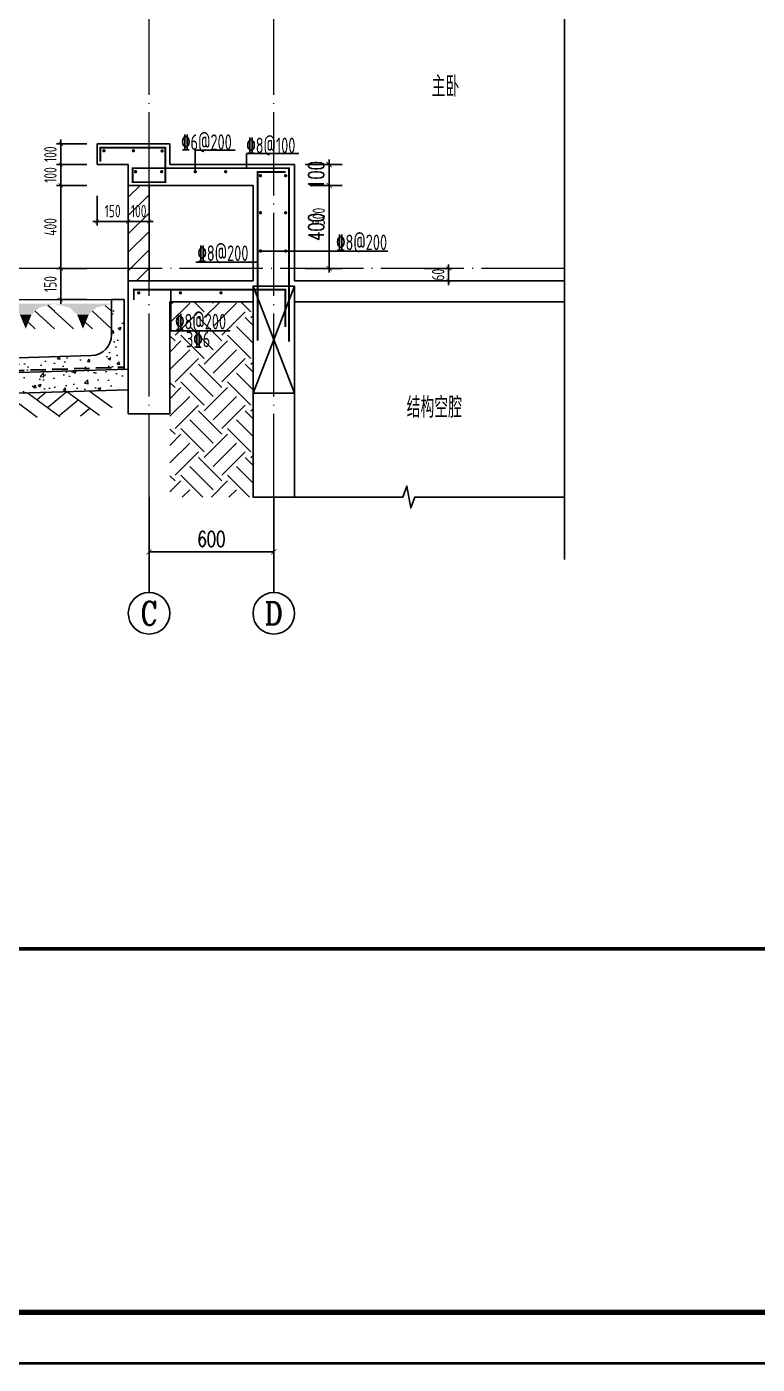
# Model space of a CAD drawing. Extents: x -668857 to 154266, y -275694 to 291306.
# Drawn here: x -18231 to -14718, y 140926 to 147362 of the extents above; entities that cross this region are included whole.
import ezdxf
from ezdxf.enums import TextEntityAlignment as Align

# ---------------------------------------------------------------- set-up
doc = ezdxf.new("R2010")
doc.units = 0
doc.header["$LTSCALE"] = 1000
doc.linetypes.add('DASH', pattern=[0.35, 0.25, -0.1])
doc.linetypes.add('DOTE', pattern=[2.42, 2, -0.2, 0.02, -0.2])
doc.layers.get('0').update_dxf_attribs({"linetype": 'CONTINUOUS'})
doc.layers.get('DEFPOINTS').update_dxf_attribs({"linetype": 'CONTINUOUS'})
for name, color, linetype in [('A-AXIS_TEXT', 7, 'CONTINUOUS'), ('AXIS', 3, 'CONTINUOUS'), ('COLUMN', 4, 'CONTINUOUS'), ('DIM', 2, 'CONTINUOUS'), ('DIM_SYMB', 3, 'CONTINUOUS'), ('PUB_DIM', 3, 'CONTINUOUS'), ('PUB_TEXT', 2, 'CONTINUOUS'), ('REIN', 6, 'CONTINUOUS'), ('S-大样-砼线', 7, 'CONTINUOUS'), ('S-引出线', 40, 'CONTINUOUS'), ('TEXT', 2, 'CONTINUOUS'), ('WALL', 5, 'CONTINUOUS'), ('yichutu', 7, 'CONTINUOUS')]:
    doc.layers.add(name, color=color, linetype=linetype)
for name, color, linetype, lineweight in [('AXIS_TEXT', 7, 'CONTINUOUS', 20), ('DOTE', 19, 'DOTE', 9), ('PUB_HATCH', 8, 'CONTINUOUS', 9), ('图框', 9, 'CONTINUOUS', 18), ('填充', 251, 'CONTINUOUS', 5), ('立面-中轮廓线', 30, 'CONTINUOUS', 35), ('粉刷', 251, 'CONTINUOUS', 9)]:
    doc.layers.add(name, color=color, linetype=linetype, lineweight=lineweight)
doc.styles.add('_TCH_AXIS', font='COMPLEX', dxfattribs={"bigfont": 'GBCBIG'})
doc.styles.add('_TCH_DIM_T3', font='SIMPLEX', dxfattribs={"width": 0.705882, "bigfont": 'GBCBIG'})
doc.styles.add('COMPLEX', font='COMPLEX')
doc.styles.add('TSSD_DIMENSION', font='Tssdeng.shx', dxfattribs={"width": 0.7, "bigfont": 'tssdchn.shx'})
doc.styles.add('TSSD_REIN', font='tssdeng.shx', dxfattribs={"width": 0.7, "height": 300, "bigfont": 'tssdchn.shx'})
doc.dimstyles.new('_TCH_ARCH&&25', dxfattribs={"dimtxt": 74.375, "dimasz": 25, "dimexe": 62.5, "dimexo": 75, "dimgap": 25, "dimtad": 1, "dimdec": 0, "dimzin": 0, "dimdsep": 46, "dimtxsty": '_TCH_DIM_T3', "dimblk": 'ARCHTICK', "dimcen": 0.09, "dimclrt": 7, "dimazin": 0, "dimtfac": 1, "dimtdec": 0, "dimtix": 1, "dimtmove": 2, "dimatfit": 3, "dimldrblk": 'ARCHTICK', "dimfxl": 0, "dimtolj": 1, "dimtzin": 0, "dimarcsym": 0})
doc.dimstyles.new('TSSD_20_20', dxfattribs={"dimtxt": 60, "dimasz": 20, "dimexe": 20, "dimexo": 50, "dimgap": 20, "dimtad": 1, "dimdec": 0, "dimzin": 0, "dimdsep": 46, "dimtxsty": 'TSSD_DIMENSION', "dimblk": 'ARCHTICK', "dimblk1": 'ARCHTICK', "dimblk2": 'ARCHTICK', "dimcen": 0, "dimdle": 20, "dimclrt": 7, "dimadec": 0, "dimazin": 0, "dimtfac": 1, "dimtdec": 0, "dimtix": 1, "dimtmove": 2, "dimatfit": 3, "dimfxl": 0, "dimtolj": 1, "dimtzin": 0, "dimarcsym": 0})
pattern_1 = [(50, (28072.99, 249033.25), (143.452037, -12.550427), [15, -165]), (355, (28072.99, 249033.25), (-27.750267, 150.438427), [12, -132]), (100.4514, (28084.94, 249032.2), (115.701876, 137.88791), [12.74804, -140.22842]), (46.1842, (28072.99, 249073.25), (213.44821, -33.1038), [22.5, -247.5]), (96.6356, (28090.77, 249070.5), (186.93254, 194.82357), [19.12206, -210.3426]), (351.1842, (28072.99, 249073.25), (186.93239, 194.82372), [18, -198]), (21, (28092.99, 249063.25), (119.38141, -80.52378), [15, -165]), (326, (28092.99, 249063.25), (48.663066, 145.03001), [12, -132]), (71.4514, (28102.93, 249056.54), (168.044526, 64.5061), [12.74804, -140.22842]), (37.5, (28072.986, 249033.25), (2.431971, 66.578771), [0, -130.4, 0, -134, 0, -132.5]), (7.5, (28072.986, 249033.25), (52.613907, 78.882342), [0, -76.4, 0, -127.4, 0, -50.5]), (327.5, (28028.386, 249033.25), (106.764487, -4.510974), [0, -50, 0, -156, 0, -207]), (317.5, (28008.39, 249033.25), (116.637234, 20.020996), [0, -65, 0, -103.6, 0, -147])]

# ---------------------------------------------------------------- blocks, each defined once
blk = doc.blocks.new('$LINEPAT$素土夯实')
at = {"color": 0}
for p, q in [((0, -210), (210, 0)), ((120, -300), (420, 0)), ((420, 0), (608, -188)), ((495, -300), (795, 0)), ((615, 0), (705, -90)), ((315, -105), (502, -293)), ((210, -210), (300, -300)), ((705, -300), (795, -210))]:
    blk.add_line(p, q, dxfattribs=at)
blk = doc.blocks.new('$LinePat$自然土壤')
at = {"color": 0}
for p, q in [((0, -90), (71, -19)), ((0, -300), (211, -89)), ((420, -300), (630, -90)), ((210, -300), (286, -224))]:
    blk.add_line(p, q, dxfattribs=at)
for points in [[(0, 0), (630, 0), (168, -45), (462, -45)], [(168, -45), (462, -45), (252, -132), (378, -132)], [(252, -132), (378, -132), (315, -300)]]:
    blk.add_solid(points, dxfattribs=at)
blk = doc.blocks.new('sanshui')
at = {"layer": '粉刷'}
h = blk.add_hatch(dxfattribs=at)
h.set_pattern_fill('混凝土', color=256, scale=20)
h.set_pattern_definition(pattern_1)
edge = h.paths.add_edge_path()
edge.add_line((346317.8, 427329.6), (346257.8, 427329.6))
edge.add_line((346257.8, 427329.6), (346257.8, 427160.3))
edge.add_arc((346157.8, 427160.3), 100, 271.71836, 360, ccw=False)
edge.add_line((346160.8, 427060.3), (345137.8, 427029.6))
edge.add_line((345137.8, 427029.6), (345137.8, 426969.6))
edge.add_line((345137.8, 426969.6), (346317.8, 427005))
edge.add_line((346317.8, 427005), (346317.8, 427329.6))
h = blk.add_hatch(dxfattribs=at)
h.set_pattern_fill('混凝土', color=256, scale=20)
h.set_pattern_definition(pattern_1)
h.paths.add_polyline_path([(346337.8, 426895.6), (346337.8, 426995.6), (345037.8, 426956.6), (345037.8, 426856.6)])
at = {"layer": 'COLUMN'}
for p, q in [((346257.8, 427329.6), (346317.8, 427329.6)), ((346257.8, 427160.3), (346257.8, 427329.6)), ((346317.8, 426995), (346317.8, 427329.6)), ((346160.8, 427060.3), (345137.8, 427029.6)), ((345137.8, 426959.6), (345137.8, 427029.6)), ((346338.1, 426995.6), (345037.8, 426956.6)), ((345037.8, 426856.6), (345037.8, 426956.6)), ((346338.1, 426895.6), (345037.8, 426856.6))]:
    blk.add_line(p, q, dxfattribs=at)
blk.add_arc((346157.8, 427160.3), 100, 271.71836, 0, dxfattribs=at)
at = {"layer": '立面-中轮廓线', "linetype": 'DASH', "ltscale": 0.3}
blk.add_lwpolyline([(345027.8, 426856.6), (345027.8, 426966.3), (346317.8, 427005)], dxfattribs=at)
at = {"layer": '粉刷'}
blk.add_line((344881.5, 427329.6), (346257.8, 427329.6), dxfattribs=at)
at = {"layer": '粉刷', "yscale": 0.4, "zscale": 0.4}
for name, p, xscale, rotation in [('$LinePat$自然土壤', (345156.8, 427309.6), -0.4369306507241237, 359.9999999999903), ('$LinePat$自然土壤', (345432, 427309.6), -0.4369306507241237, 359.9999999999903), ('$LinePat$自然土壤', (345707.3, 427309.6), -0.4369306507241237, 359.9999999999903), ('$LinePat$自然土壤', (345982.6, 427309.6), -0.4369306507241237, 359.9999999999903), ('$LinePat$自然土壤', (346257.8, 427309.6), -0.4369306507241237, 359.9999999999903), ('$LINEPAT$素土夯实', (345851.2, 426881), -0.5117605352322558, 1.718358001643932), ('$LINEPAT$素土夯实', (346257.8, 426893.2), -0.5117605352322558, 1.718358001643932), ('$LINEPAT$素土夯实', (345444.5, 426868.8), -0.5117605352322558, 1.718358001643932)]:
    blk.add_blockref(name, p, dxfattribs=dict(at, xscale=xscale, rotation=rotation))
blk = doc.blocks.new('GFDDDDRG')
at = {"layer": '图框'}
blk.add_lwpolyline([(923310, -107437), (923310, -159999), (893610, -159999), (893610, -107437)], close=True, dxfattribs=at)
blk.add_lwpolyline([(923310, -107437), (923310, -159999), (893610, -159999), (893610, -107437)], close=True, dxfattribs=at)
at = {"layer": '图框', "const_width": 50}
blk.add_lwpolyline([(894110, -159499), (922810, -159499), (922810, -108687), (894110, -108687)], close=True, dxfattribs=at)
at = {"layer": '图框', "const_width": 35}
blk.add_lwpolyline([(894110, -156002), (922810, -156002)], dxfattribs=at)
blk = doc.blocks.new('yct-1051-594-26275-14850-25-1002.0')
at = {"layer": 'yichutu', "color": 7}
blk.add_lwpolyline([(0, 0), (0, 14850), (26275, 14850), (26275, 0)], close=True, dxfattribs=at)
blk = doc.blocks.new('_ArchTick')
at = {"color": 0, "linetype": 'ByBlock', "const_width": 0.15}
blk.add_lwpolyline([(-0.5, -0.5), (0.5, 0.5)], dxfattribs=at)
blk = doc.blocks.new('*D2353')
at = {"layer": 'DEFPOINTS', "color": 0}
for p in [(-16368.7, 146199), (-16202.7, 146199), (-16368.7, 146139)]:
    blk.add_point(p, dxfattribs=at)
at = {"layer": 'DIM', "color": 0, "lineweight": -2}
for p, q in [((-16318.7, 146199), (-16182.7, 146199)), ((-16202.7, 146199), (-16202.7, 146219)), ((-16202.7, 146139), (-16202.7, 146199)), ((-16318.7, 146139), (-16182.7, 146139)), ((-16202.7, 146139), (-16202.7, 146119))]:
    blk.add_line(p, q, dxfattribs=at)
at = {"layer": 'DIM', "color": 0, "lineweight": -2, "xscale": 20, "yscale": 20, "zscale": 20}
for p, rotation in [((-16202.7, 146199), 270), ((-16202.7, 146139), 90)]:
    blk.add_blockref('_ArchTick', p, dxfattribs=dict(at, rotation=rotation))
at = {"layer": 'DIM', "color": 7, "insert": (-16252.7, 146169), "char_height": 60, "attachment_point": 5, "rotation": 90, "style": 'TSSD_DIMENSION'}
blk.add_mtext('\\A1;60', dxfattribs=at)
blk = doc.blocks.new('*D3351')
at = {"layer": 'DEFPOINTS', "color": 0}
for p in [(-17892.9, 146599), (-17742.9, 146599), (-17742.9, 146425.3)]:
    blk.add_point(p, dxfattribs=at)
at = {"layer": 'DIM', "color": 0, "lineweight": -2}
for p, q in [((-17892.9, 146549), (-17892.9, 146405.3)), ((-17742.9, 146549), (-17742.9, 146405.3)), ((-17912.9, 146425.3), (-17722.9, 146425.3))]:
    blk.add_line(p, q, dxfattribs=at)
at = {"layer": 'DIM', "color": 0, "lineweight": -2, "xscale": 20, "yscale": 20, "zscale": 20, "rotation": 180}
blk.add_blockref('_ArchTick', (-17892.9, 146425.3), dxfattribs=at)
at = {"layer": 'DIM', "color": 0, "lineweight": -2, "xscale": 20, "yscale": 20, "zscale": 20}
blk.add_blockref('_ArchTick', (-17742.9, 146425.3), dxfattribs=at)
at = {"layer": 'DIM', "color": 7, "insert": (-17817.9, 146475.3), "char_height": 60, "attachment_point": 5, "style": 'TSSD_DIMENSION'}
blk.add_mtext('\\A1;150', dxfattribs=at)
blk = doc.blocks.new('*D3352')
at = {"layer": 'DEFPOINTS', "color": 0}
for p in [(-17742.9, 146599), (-17642.9, 146599), (-17642.9, 146425.3)]:
    blk.add_point(p, dxfattribs=at)
at = {"layer": 'DIM', "color": 0, "lineweight": -2}
for p, q in [((-17742.9, 146549), (-17742.9, 146405.3)), ((-17642.9, 146549), (-17642.9, 146405.3)), ((-17742.9, 146425.3), (-17762.9, 146425.3)), ((-17742.9, 146425.3), (-17642.9, 146425.3)), ((-17642.9, 146425.3), (-17622.9, 146425.3))]:
    blk.add_line(p, q, dxfattribs=at)
at = {"layer": 'DIM', "color": 0, "lineweight": -2, "xscale": 20, "yscale": 20, "zscale": 20}
blk.add_blockref('_ArchTick', (-17742.9, 146425.3), dxfattribs=at)
at = {"layer": 'DIM', "color": 0, "lineweight": -2, "xscale": 20, "yscale": 20, "zscale": 20, "rotation": 180}
blk.add_blockref('_ArchTick', (-17642.9, 146425.3), dxfattribs=at)
at = {"layer": 'DIM', "color": 7, "insert": (-17692.9, 146475.3), "char_height": 60, "attachment_point": 5, "style": 'TSSD_DIMENSION'}
blk.add_mtext('\\A1;100', dxfattribs=at)
blk = doc.blocks.new('*D3353')
at = {"layer": 'AXIS', "color": 0, "lineweight": -2}
for p, q in [((-17642.9, 145024), (-17642.9, 144772.5)), ((-17042.9, 145024), (-17042.9, 144772.5)), ((-17642.9, 144835), (-17042.9, 144835))]:
    blk.add_line(p, q, dxfattribs=at)
at = {"layer": 'DEFPOINTS', "color": 0}
for p in [(-17642.9, 145099), (-17042.9, 145099), (-17042.9, 144835)]:
    blk.add_point(p, dxfattribs=at)
at = {"layer": 'AXIS', "color": 0, "lineweight": -2, "xscale": 25, "yscale": 25, "zscale": 25, "rotation": 180}
blk.add_blockref('_ArchTick', (-17642.9, 144835), dxfattribs=at)
at = {"layer": 'AXIS', "color": 0, "lineweight": -2, "xscale": 25, "yscale": 25, "zscale": 25}
blk.add_blockref('_ArchTick', (-17042.9, 144835), dxfattribs=at)
at = {"layer": 'AXIS', "color": 7, "insert": (-17342.9, 144897.2), "char_height": 74.38, "attachment_point": 5, "style": '_TCH_DIM_T3'}
blk.add_mtext('\\A1;600', dxfattribs=at)
blk = doc.blocks.new('*D3364')
at = {"layer": 'DEFPOINTS', "color": 0}
for p in [(-18067.5, 146799), (-17892.9, 146799), (-17892.9, 146699)]:
    blk.add_point(p, dxfattribs=at)
at = {"layer": 'DIM', "color": 0, "lineweight": -2}
for p, q in [((-18067.5, 146799), (-18067.5, 146819)), ((-17942.9, 146799), (-18087.5, 146799)), ((-18067.5, 146699), (-18067.5, 146799)), ((-17942.9, 146699), (-18087.5, 146699)), ((-18067.5, 146699), (-18067.5, 146679))]:
    blk.add_line(p, q, dxfattribs=at)
at = {"layer": 'DIM', "color": 0, "lineweight": -2, "xscale": 20, "yscale": 20, "zscale": 20}
for p, rotation in [((-18067.5, 146799), 270), ((-18067.5, 146699), 90)]:
    blk.add_blockref('_ArchTick', p, dxfattribs=dict(at, rotation=rotation))
at = {"layer": 'DIM', "color": 7, "insert": (-18117.5, 146749), "char_height": 60, "attachment_point": 5, "rotation": 90, "style": 'TSSD_DIMENSION'}
blk.add_mtext('\\A1;100', dxfattribs=at)
blk = doc.blocks.new('*D3365')
at = {"layer": 'DEFPOINTS', "color": 0}
for p in [(-18067.5, 146699), (-17892.9, 146699), (-17892.9, 146599)]:
    blk.add_point(p, dxfattribs=at)
at = {"layer": 'DIM', "color": 0, "lineweight": -2}
for p, q in [((-17942.9, 146699), (-18087.5, 146699)), ((-18067.5, 146699), (-18067.5, 146719)), ((-18067.5, 146599), (-18067.5, 146699)), ((-17942.9, 146599), (-18087.5, 146599)), ((-18067.5, 146599), (-18067.5, 146579))]:
    blk.add_line(p, q, dxfattribs=at)
at = {"layer": 'DIM', "color": 0, "lineweight": -2, "xscale": 20, "yscale": 20, "zscale": 20}
for p, rotation in [((-18067.5, 146699), 270), ((-18067.5, 146599), 90)]:
    blk.add_blockref('_ArchTick', p, dxfattribs=dict(at, rotation=rotation))
at = {"layer": 'DIM', "color": 7, "insert": (-18117.5, 146649), "char_height": 60, "attachment_point": 5, "rotation": 90, "style": 'TSSD_DIMENSION'}
blk.add_mtext('\\A1;100', dxfattribs=at)
blk = doc.blocks.new('*D3366')
at = {"layer": 'DEFPOINTS', "color": 0}
for p in [(-18067.5, 146199), (-17892.9, 146199), (-17892.9, 146049)]:
    blk.add_point(p, dxfattribs=at)
at = {"layer": 'DIM', "color": 0, "lineweight": -2}
for p, q in [((-17942.9, 146199), (-18087.5, 146199)), ((-18067.5, 146029), (-18067.5, 146219)), ((-17942.9, 146049), (-18087.5, 146049))]:
    blk.add_line(p, q, dxfattribs=at)
at = {"layer": 'DIM', "color": 0, "lineweight": -2, "xscale": 20, "yscale": 20, "zscale": 20}
for p, rotation in [((-18067.5, 146199), 90), ((-18067.5, 146049), 270)]:
    blk.add_blockref('_ArchTick', p, dxfattribs=dict(at, rotation=rotation))
at = {"layer": 'DIM', "color": 7, "insert": (-18117.5, 146124), "char_height": 60, "attachment_point": 5, "rotation": 90, "style": 'TSSD_DIMENSION'}
blk.add_mtext('\\A1;150', dxfattribs=at)
blk = doc.blocks.new('*D3367')
at = {"layer": 'DEFPOINTS', "color": 0}
for p in [(-16942.9, 146699), (-16776.9, 146699), (-16942.9, 146199)]:
    blk.add_point(p, dxfattribs=at)
at = {"layer": 'DIM', "color": 0, "lineweight": -2}
for p, q in [((-16892.9, 146699), (-16756.9, 146699)), ((-16776.9, 146179), (-16776.9, 146719)), ((-16892.9, 146199), (-16756.9, 146199))]:
    blk.add_line(p, q, dxfattribs=at)
at = {"layer": 'DIM', "color": 0, "lineweight": -2, "xscale": 20, "yscale": 20, "zscale": 20}
for p, rotation in [((-16776.9, 146699), 90), ((-16776.9, 146199), 270)]:
    blk.add_blockref('_ArchTick', p, dxfattribs=dict(at, rotation=rotation))
at = {"layer": 'DIM', "color": 7, "insert": (-16826.9, 146449), "char_height": 60, "attachment_point": 5, "rotation": 90, "style": 'TSSD_DIMENSION'}
blk.add_mtext('\\A1;500', dxfattribs=at)
blk = doc.blocks.new('_AXISO')
blk.add_circle((0, 0), 0.5)
at = {"layer": 'A-AXIS_TEXT', "style": 'COMPLEX', "width": 1.041667}
blk.add_attdef('A', text='', height=0.56, dxfattribs=at).set_placement((-0.25, -0.28), (0.25, -0.28), align=Align.FIT)
blk = doc.blocks.new('*D2154')
at = {"layer": 'DEFPOINTS', "color": 0}
for p in [(938.6, 1000), (1104.6, 1000), (938.6, 600)]:
    blk.add_point(p, dxfattribs=at)
at = {"layer": 'PUB_DIM', "color": 0, "lineweight": -2}
for p, q in [((1013.6, 1000), (1167.1, 1000)), ((1104.6, 600), (1104.6, 1000)), ((1013.6, 600), (1167.1, 600))]:
    blk.add_line(p, q, dxfattribs=at)
at = {"layer": 'PUB_DIM', "color": 0, "lineweight": -2, "xscale": 25, "yscale": 25, "zscale": 25}
for p, rotation in [((1104.6, 1000), 90), ((1104.6, 600), 270)]:
    blk.add_blockref('_ArchTick', p, dxfattribs=dict(at, rotation=rotation))
at = {"layer": 'PUB_DIM', "color": 7, "insert": (1042.4, 800), "char_height": 74.38, "attachment_point": 5, "rotation": 90, "style": '_TCH_DIM_T3'}
blk.add_mtext('\\A1;400', dxfattribs=at)
blk = doc.blocks.new('*D2155')
at = {"layer": 'DEFPOINTS', "color": 0}
for p in [(938.6, 1100), (938.6, 1000), (1104.6, 1000)]:
    blk.add_point(p, dxfattribs=at)
at = {"layer": 'PUB_DIM', "color": 0, "lineweight": -2}
for p, q in [((1013.6, 1100), (1167.1, 1100)), ((1104.6, 1100), (1104.6, 1125)), ((1104.6, 1100), (1104.6, 1000)), ((1013.6, 1000), (1167.1, 1000)), ((1104.6, 1000), (1104.6, 975))]:
    blk.add_line(p, q, dxfattribs=at)
at = {"layer": 'PUB_DIM', "color": 0, "lineweight": -2, "xscale": 25, "yscale": 25, "zscale": 25}
for p, rotation in [((1104.6, 1100), 270), ((1104.6, 1000), 90)]:
    blk.add_blockref('_ArchTick', p, dxfattribs=dict(at, rotation=rotation))
at = {"layer": 'PUB_DIM', "color": 7, "insert": (1042.4, 1050), "char_height": 74.38, "attachment_point": 5, "rotation": 90, "style": '_TCH_DIM_T3'}
blk.add_mtext('\\A1;100', dxfattribs=at)
blk = doc.blocks.new('*D3434')
at = {"layer": 'DEFPOINTS', "color": 0}
for p in [(-18067.5, 146599), (-17892.9, 146599), (-17892.9, 146199)]:
    blk.add_point(p, dxfattribs=at)
at = {"layer": 'DIM', "color": 0, "lineweight": -2}
for p, q in [((-17942.9, 146599), (-18087.5, 146599)), ((-18067.5, 146179), (-18067.5, 146619)), ((-17942.9, 146199), (-18087.5, 146199))]:
    blk.add_line(p, q, dxfattribs=at)
at = {"layer": 'DIM', "color": 0, "lineweight": -2, "xscale": 20, "yscale": 20, "zscale": 20}
for p, rotation in [((-18067.5, 146599), 90), ((-18067.5, 146199), 270)]:
    blk.add_blockref('_ArchTick', p, dxfattribs=dict(at, rotation=rotation))
at = {"layer": 'DIM', "color": 7, "insert": (-18117.5, 146399), "char_height": 60, "attachment_point": 5, "rotation": 90, "style": 'TSSD_DIMENSION'}
blk.add_mtext('\\A1;400', dxfattribs=at)
blk = doc.blocks.new('A$C0D001929')
at = {"layer": 'REIN', "const_width": 9}
for points in [[(4.5, 1114), (4.5, 1181.3), (316.6, 1181.3), (316.6, 1015.2), (159.3, 1015.2), (159.3, 1082.5), (911.9, 1082.5), (911.9, 247.5)], [(165.3, 447.6), (165.3, 497.9), (893.7, 497.9), (893.7, 318.4)]]:
    blk.add_lwpolyline(points, dxfattribs=at)
at = {"layer": 'REIN', "const_width": 8}
for points in [[(17.7, 1166.6, 1), (25.7, 1166.6, 1)], [(159.3, 1166.6, 1), (167.3, 1166.6, 1)], [(297.5, 1165.7, 1), (305.5, 1165.7, 1)], [(169.5, 1065.8, 1), (177.5, 1065.8, 1)], [(295.4, 1065.8, 1), (303.4, 1065.8, 1)], [(456.9, 1065.8, 1), (464.9, 1065.8, 1)], [(602.9, 1065.8, 1), (610.9, 1065.8, 1)], [(770.5, 1046.6, 1), (778.5, 1046.6, 1)], [(891.3, 1046.6, 1), (899.3, 1046.6, 1)], [(770.5, 868.2, 1), (778.5, 868.2, 1)], [(891.3, 868.2, 1), (899.3, 868.2, 1)], [(770.5, 684.1, 1), (778.5, 684.1, 1)], [(891.3, 684.1, 1), (899.3, 684.1, 1)], [(184.7, 482.8, 1), (192.7, 482.8, 1)], [(385.2, 482.8, 1), (393.2, 482.8, 1)], [(580.4, 482.8, 1), (588.4, 482.8, 1)]]:
    blk.add_lwpolyline(points, format="xyb", close=True, dxfattribs=at)
at = {"layer": 'REIN'}
blk.add_lwpolyline([(760.8, 253.1, 9, 9, 0), (760.8, 1064.2, 9, 9, 0), (895.5, 1064.2, 9, 9, 0)], format="xyseb", dxfattribs=at)
at = {"layer": 'S-大样-砼线'}
for p, q in [((738.6, 515), (938.6, 0)), ((938.6, 515), (738.6, 0))]:
    blk.add_line(p, q, dxfattribs=at)
blk.add_lwpolyline([(938.6, 515), (738.6, 515), (738.6, 0), (938.6, 0)], close=True, dxfattribs=at)
at = {"layer": 'S-引出线'}
for p, q in [((460.9, 1065.8), (460.9, 1168.9)), ((460.9, 1168.9), (653.1, 1168.9)), ((774.5, 684.1), (1386.4, 684.1)), ((463.5, 631), (760.8, 631)), ((343.6, 497.9), (343.6, 299.7)), ((343.6, 299.7), (628.8, 299.7))]:
    blk.add_line(p, q, dxfattribs=at)
blk.add_lwpolyline([(707.5, 1082.5), (707.5, 1153.3), (958.6, 1153.3)], dxfattribs=at)
at = {"layer": 'TEXT', "style": 'TSSD_REIN', "width": 0.7}
for s, p in [('%%1326@200', (393, 1170.4)), ('%%1328@100', (706.5, 1154.9)), ('%%1328@200', (1138.3, 688.2)), ('%%1328@200', (471.5, 636)), ('%%1328@200', (364, 306.8)), ('3%%1326', (416.3, 221))]:
    blk.add_text(s, height=75, rotation=0, dxfattribs=at).set_placement(p)
at = {"layer": 'PUB_DIM'}
dim = blk.add_linear_dim(base=(1104.6, 1000), p1=(938.6, 1100), p2=(938.6, 1000), angle=90, dimstyle='_TCH_ARCH&&25', dxfattribs=at)
dim.commit()
dim.dimension.update_dxf_attribs({"geometry": '*D2155', "text_midpoint": (1042.4, 1050)})
dim = blk.add_aligned_dim(p1=(938.6, 600), p2=(938.6, 1000), distance=-166, dimstyle='_TCH_ARCH&&25', dxfattribs=at)
dim.commit()
dim.dimension.update_dxf_attribs({"geometry": '*D2154', "text_midpoint": (1042.4, 800)})

msp = doc.modelspace()

# ---------------------------------------------------------------- hatches: boundary and pattern name
at = {"layer": 'PUB_HATCH'}
h = msp.add_hatch(dxfattribs=at)
h.set_pattern_fill('普通砖', color=256, scale=25, style=0)
h.set_pattern_definition([(45, (-562273.49, 314686.944), (-44.1941915, 44.1941915), [])])
h.paths.add_polyline_path([(-17742.89, 146139.03), (-17642.89, 146139.03), (-17642.89, 146599.03), (-17742.89, 146599.03)])
at = {"layer": '填充'}
h = msp.add_hatch(dxfattribs=at)
h.set_pattern_fill('EARTH', color=250, scale=50, angle=45, style=0)
h.set_pattern_definition([(45, (-1132641.16, -310094.34), (0, 224.506403), [158.75, -158.75]), (45, (-1132683.26, -310052.24), (0, 224.506403), [158.75, -158.75]), (45, (-1132725.35, -310010.15), (0, 224.506403), [158.75, -158.75]), (135, (-1132725.35, -309982.08), (-224.506403, 0), [158.75, -158.75]), (135, (-1132683.26, -309939.99), (-224.506403, 0), [158.75, -158.75]), (135, (-1132641.16, -309897.9), (-224.506403, 0), [158.75, -158.75])])
h.paths.add_polyline_path([(-17142.89, 145099.03), (-17142.89, 146039.04), (-17542.89, 146039.03), (-17542.89, 145099.03)])

# ---------------------------------------------------------------- linework, layer by layer
at = {"layer": 'AXIS'}
for p, q in [((-17642.92, 145099.03), (-17642.92, 144639.64)), ((-17042.92, 145099.03), (-17042.92, 144639.64))]:
    msp.add_line(p, q, dxfattribs=at)
at = {"layer": 'DIM_SYMB'}
for points in [[(-15644.37, 162179.03), (-15644.37, 153517.16), (-15591.87, 153498.05), (-15696.87, 153479.54), (-15644.37, 153460.91), (-15644.37, 144799.03)], [(-17142.89, 145099.03), (-16421.75, 145099.03), (-16402.65, 145151.53), (-16384.13, 145046.53), (-16365.5, 145099.03), (-15644.37, 145099.03)]]:
    msp.add_lwpolyline(points, dxfattribs=at)
at = {"layer": 'DOTE', "color": 1, "linetype": 'DOTE', "ltscale": 0.2}
for p, q in [((-17642.89, 145099.03), (-17642.89, 162779.03)), ((-17042.89, 145099.03), (-17042.89, 162779.03)), ((-15644.37, 146199.03), (-18813.09, 146199.03))]:
    msp.add_line(p, q, dxfattribs=at)
at = {"layer": 'WALL'}
for p, q in [((-17542.89, 146799.03), (-17892.89, 146799.03)), ((-17892.89, 146699.03), (-17892.89, 146799.03)), ((-17542.89, 146699.03), (-17542.89, 146799.03)), ((-17742.89, 146699.03), (-17892.89, 146699.03)), ((-17742.89, 146599.03), (-17742.89, 146699.03)), ((-16942.89, 146699.03), (-17542.89, 146699.03)), ((-16942.89, 146139.03), (-16942.89, 146699.03)), ((-17636.21, 146599.03), (-17742.89, 146599.03)), ((-17742.89, 146139.03), (-17742.89, 146599.03)), ((-17742.89, 146599.03), (-17642.89, 146599.03)), ((-17642.89, 146139.03), (-17642.89, 146599.03)), ((-17142.89, 146599.03), (-17636.21, 146599.03)), ((-17142.89, 146139.03), (-17142.89, 146599.03)), ((-17742.89, 145499.03), (-17742.89, 146139.03)), ((-17142.89, 146139.03), (-17742.89, 146139.03)), ((-15644.37, 146139.03), (-16942.89, 146139.03)), ((-15644.37, 146039.03), (-15644.37, 146139.03)), ((-17542.89, 145499.03), (-17542.89, 146039.03)), ((-17142.89, 146039.03), (-17542.89, 146039.03)), ((-17142.89, 145099.03), (-17142.89, 146039.03)), ((-15644.37, 146039.03), (-16942.89, 146039.03)), ((-16942.89, 145099.03), (-16942.89, 146039.03)), ((-17742.89, 145499.03), (-17542.89, 145499.03)), ((-17142.89, 145099.03), (-16942.89, 145099.03))]:
    msp.add_line(p, q, dxfattribs=at)

# ---------------------------------------------------------------- block references
at = {"xscale": 0.5, "yscale": 0.5, "zscale": 0.5}
msp.add_blockref('GFDDDDRG', (-468947.88, 220925.54), dxfattribs=at)
msp.add_blockref('sanshui', (-364081.02, -281280.6))
at = {"layer": 'AXIS'}
ref = msp.add_blockref('_AXISO', (-17642.92, 144539.64), dxfattribs=dict(at, xscale=200, yscale=200, zscale=200))
ref.add_attrib('A', 'C', dxfattribs={"layer": 'AXIS_TEXT', "height": 113.92, "style": '_TCH_AXIS'}).set_placement((-17683.61, 144482.68), (-17602.24, 144482.68), align=Align.FIT)
ref = msp.add_blockref('_AXISO', (-17042.92, 144539.64), dxfattribs=dict(at, xscale=200, yscale=200, zscale=200))
ref.add_attrib('A', 'D', dxfattribs={"layer": 'AXIS_TEXT', "height": 108.81, "style": '_TCH_AXIS'}).set_placement((-17086.97, 144485.23), (-16998.88, 144485.23), align=Align.FIT)
at = {"layer": 'TEXT'}
msp.add_blockref('A$C0D001929', (-17881.53, 145599.04), dxfattribs=at)
at = {"layer": 'yichutu', "rotation": 270}
msp.add_blockref('yct-1051-594-26275-14850-25-1002.0', (-22142.99, 167207.06), dxfattribs=at)

# ---------------------------------------------------------------- texts
at = {"layer": 'PUB_TEXT', "style": 'TSSD_REIN', "width": 0.7}
for s, p in [('主卧', (-16283.67, 147024.66)), ('结构空腔', (-16403.87, 145480.45))]:
    msp.add_text(s, height=100, dxfattribs=at).set_placement(p)

# ---------------------------------------------------------------- dimensions: what is measured, and where the dimension line sits
at = {"layer": 'AXIS'}
dim = msp.add_aligned_dim(p1=(-17642.89, 145099.03), p2=(-17042.89, 145099.03), distance=-264.03, dimstyle='_TCH_ARCH&&25', dxfattribs=at)
dim.commit()
dim.dimension.update_dxf_attribs({"geometry": '*D3353', "text_midpoint": (-17342.89, 144897.19)})
at = {"layer": 'DIM'}
for p1, p2, distance, picture, middle in [((-17892.89, 146699.03), (-17892.89, 146799.03), 174.61, '*D3364', (-18117.5, 146749.03)), ((-17892.89, 146599.03), (-17892.89, 146699.03), 174.61, '*D3365', (-18117.5, 146649.03)), ((-16942.89, 146199.03), (-16942.89, 146699.03), -165.96, '*D3367', (-16826.93, 146449.03)), ((-17892.89, 146199.03), (-17892.89, 146599.03), 174.61, '*D3434', (-18117.5, 146399.03)), ((-17892.89, 146599.03), (-17742.89, 146599.03), -173.71, '*D3351', (-17817.89, 146475.32)), ((-17742.89, 146599.03), (-17642.89, 146599.03), -173.71, '*D3352', (-17692.89, 146475.32)), ((-17892.89, 146049.03), (-17892.89, 146199.03), 174.61, '*D3366', (-18117.5, 146124.03)), ((-16368.66, 146139.03), (-16368.66, 146199.03), -165.96, '*D2353', (-16252.7, 146169.03))]:
    dim = msp.add_aligned_dim(p1=p1, p2=p2, distance=distance, dimstyle='TSSD_20_20', dxfattribs=at)
    dim.commit()
    dim.dimension.update_dxf_attribs({"geometry": picture, "text_midpoint": middle})

doc.saveas('drawing.dxf')
